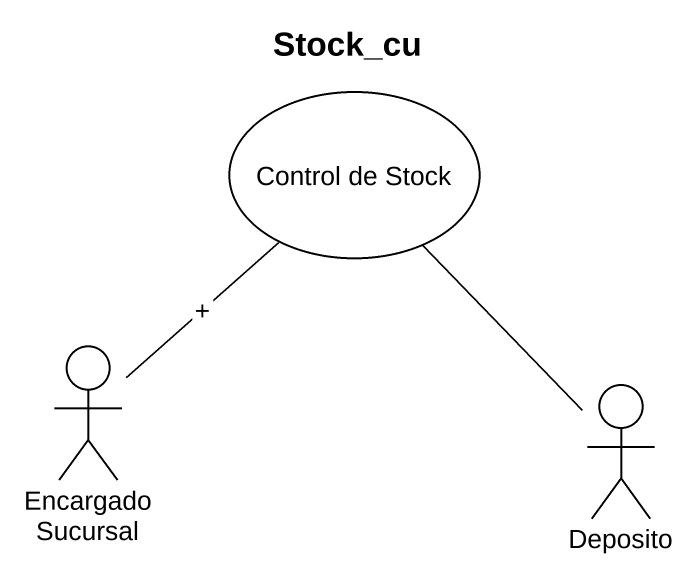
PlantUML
@startuml
title Stock_cu
usecase "Control de Stock" as Control_de_Stock
actor "Encargado Sucursal" as Encargado_Sucursal
actor Deposito
Encargado_Sucursal -up- Control_de_Stock : +
Deposito -up- Control_de_Stock
@enduml
